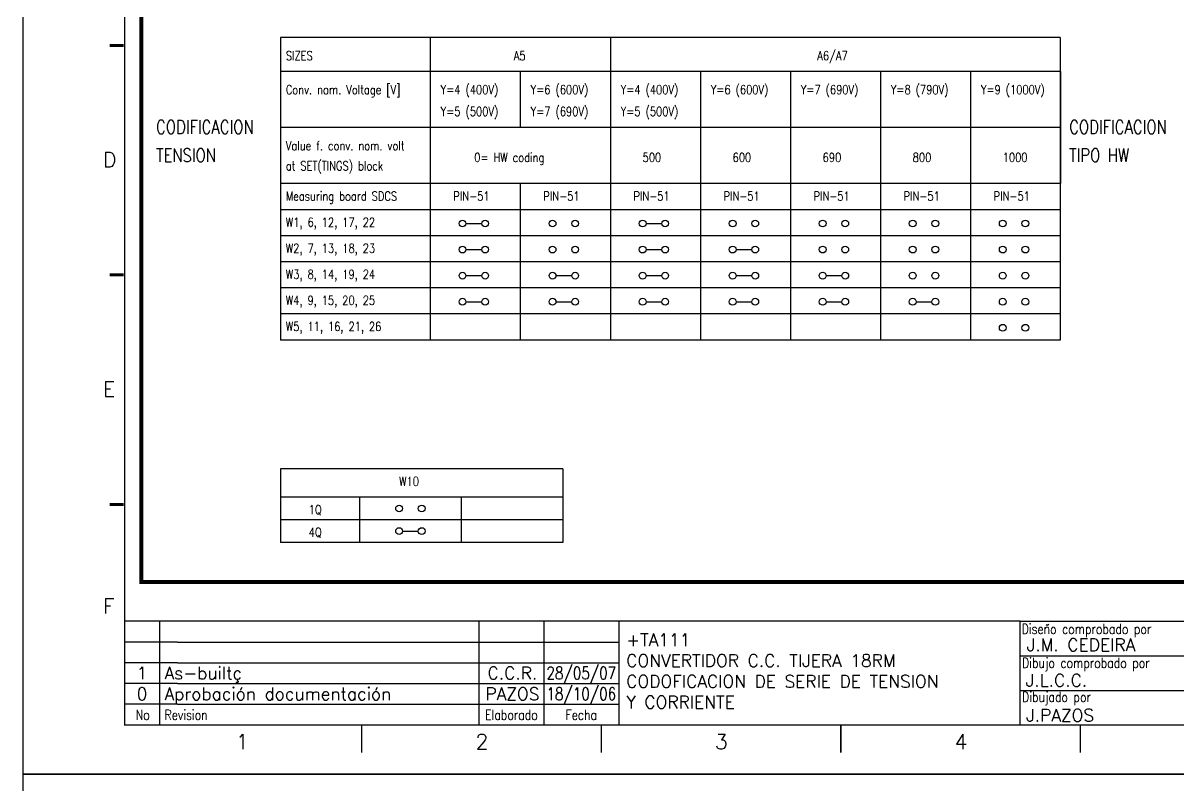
# Model space of a CAD drawing. Extents: x -4 to 416, y -4762 to 287.
# Drawn here: x -3.7 to 231.5, y -1794.4 to -1639.2 of the extents above; entities that cross this region are included whole.
import ezdxf
from ezdxf.enums import TextEntityAlignment as Align

# ---------------------------------------------------------------- set-up
doc = ezdxf.new("R2010")
doc.units = 0
doc.header["$LTSCALE"] = 10
doc.header["$MEASUREMENT"] = 0
doc.linetypes.add('DASHDOT', pattern=[1, 0.5, -0.25, 0, -0.25])
for name, color, linetype in [('1', 7, 'CONTINUOUS'), ('10', 5, 'CONTINUOUS'), ('2', 7, 'CONTINUOUS'), ('25', 3, 'CONTINUOUS'), ('35', 2, 'CONTINUOUS'), ('DIBUJO', 7, 'CONTINUOUS')]:
    doc.layers.add(name, color=color, linetype=linetype)
doc.styles.add('ABBSTYLE', font='ROMANS.SHX', dxfattribs={"width": 0.8})
doc.styles.add('LABEL', font='SIMPLEX', dxfattribs={"width": 0.8, "height": 4})
doc.styles.add('ROMANS', font='romans')

# ---------------------------------------------------------------- blocks, each defined once
blk = doc.blocks.new('newcajec')
at = {"layer": '1'}
for p, q in [((179.4, 20.85), (0.13, 20.85)), ((7, 20.85), (7, 0)), ((71, 20.85), (71, 0)), ((84, 20.85), (84, 0.09)), ((99, 20.85), (99, 0)), ((184.64, 20.18), (184.81, 20.01)), ((184.81, 20.01), (185.18, 20.25)), ((10.6, 16.64), (0, 16.64)), ((10.6, 16.64), (99, 16.64)), ((10.6, 12.48), (0, 12.48)), ((10.6, 12.48), (99, 12.48)), ((179.4, 13.87), (215.2, 13.87)), ((10.6, 8.32), (0, 8.32)), ((10.6, 8.32), (99, 8.32)), ((179.4, 6.93), (267.63, 6.93)), ((10.6, 4.16), (0, 4.16)), ((10.6, 4.16), (99, 4.16))]:
    blk.add_line(p, q, dxfattribs=at)
at = {"layer": '1', "const_width": 0.3}
blk.add_lwpolyline([(0, 0), (0, 272.5), (383, 272.5), (383, 0)], close=True, dxfattribs=at)
at = {"layer": '1'}
for points in [[(-2.99, 136.23, 0.6, 0.6, 0), (-0.18, 136.23, 0.6, 0.6, 0)], [(-2.99, 90.23, 0.6, 0.6, 0), (-0.18, 90.23, 0.6, 0.6, 0)], [(-2.99, 44.23, 0.6, 0.6, 0), (-0.18, 44.23, 0.6, 0.6, 0)], [(383, 20.8, 0.3, 0.3, 0), (179.4, 20.8, 0.3, 0.3, 0), (179.4, 0, 0.3, 0.3, 0)], [(47.5, -5.5, 0.3, 0.3, 0), (47.5, -0.09, 0.3, 0.3, 0)], [(95.5, -5.5, 0.3, 0.3, 0), (95.5, -0.09, 0.3, 0.3, 0)], [(143.5, -5.5, 0.3, 0.3, 0), (143.5, -0.09, 0.3, 0.3, 0)], [(191.5, -5.5, 0.3, 0.3, 0), (191.5, -0.09, 0.3, 0.3, 0)]]:
    blk.add_lwpolyline(points, format="xyseb", dxfattribs=at)
at = {"layer": '1', "style": 'ROMANS'}
for s, p in [('D', (-4.37, 111.84)), ('E', (-4.37, 65.84)), ('F', (-4.37, 22.34)), ('1', (22.29, -4.82)), ('2', (70.29, -4.82)), ('3', (118.29, -4.82)), ('4', (166.29, -4.82))]:
    blk.add_text(s, height=3, dxfattribs=at).set_placement(p)
at = {"layer": '1', "style": 'LABEL', "width": 0.8}
for s, p in [('Diseno comprobado por', (179.73, 18.27)), ('Dibujo comprobado por', (179.81, 11.47)), ('Dibujado por', (179.83, 4.64)), ('No', (2.23, 1.05)), ('Revision', (8, 1.05))]:
    blk.add_text(s, height=2, dxfattribs=at).set_placement(p)
for s, p in [('Elaborado', (77.5, 1.05)), ('Fecha', (91.5, 1.05))]:
    blk.add_text(s, height=2, dxfattribs=at).set_placement(p, align=Align.CENTER)
at = {"layer": '10', "style": 'ROMANS'}
for tag, p in [('REV41', (3.5, 18.74)), ('REV43', (77.7, 18.74)), ('REV31', (3.5, 14.58)), ('REV33', (77.7, 14.58)), ('REV21', (3.5, 10.42)), ('REV23', (77.7, 10.42)), ('REV11', (3.5, 6.27)), ('REV13', (77.7, 6.27))]:
    blk.add_attdef(tag, text='', height=2.5, dxfattribs=at).set_placement(p, align=Align.MIDDLE)
for tag, p, height in [('REV42', (8, 17.49), 2.5), ('DOCUMENTTYPE', (216.43, 16.8), 2.5), ('NOTA', (305.32, 15.8), 3), ('SHEETNAME1', (100.5, 15.83), 2.5), ('DESIGNCHECK', (180.74, 14.83), 2.5), ('REV32', (8, 13.33), 2.5), ('SHEETNAME2', (100.5, 11.67), 2.5), ('OBJECT', (216.43, 12.4), 2.5), ('REV22', (8, 9.17), 2.5), ('ORDER', (305.32, 7.3), 4.5), ('SHEETNAME3', (100.5, 7.51), 2.5), ('DRAWINGCHECK', (180.53, 7.71), 2.5), ('CUSTOMER', (216.43, 8.08), 2.5), ('REV12', (8, 5.01), 2.5), ('SHEETNAME4', (100.5, 3.35), 2.5), ('DOCUMENT_ID', (305.32, 0.93), 4.4), ('USER', (180.63, 0.71), 2.5), ('DEPARTMENT', (271.93, 1.05), 2.5)]:
    blk.add_attdef(tag, p, '', height=height, dxfattribs=at)
for tag, width, p, p2 in [('REV44', 1.221199, (84.53, 17.49), (98.48, 17.49)), ('REV34', 1.221199, (84.53, 13.33), (98.48, 13.33)), ('REV24', 1.221199, (84.53, 9.17), (98.48, 9.17)), ('REV14', 1.221199, (84.53, 5.01), (98.48, 5.01)), ('CREATED2', 7.039915, (282.71, 1.05), (301.14, 1.05))]:
    blk.add_attdef(tag, text='', height=2.5, dxfattribs=dict(at, width=width)).set_placement(p, p2, align=Align.FIT)
for tag, p in [('SHEET', (382, 7.43)), ('NEXTSHEET', (382, 0.5))]:
    blk.add_attdef(tag, text='', height=2.5, dxfattribs=at).set_placement(p, align=Align.RIGHT)

msp = doc.modelspace()

# ---------------------------------------------------------------- linework, layer by layer
at = {"layer": '2', "color": 2}
for p, q in [((79.25, -1642.17), (79.25, -1703.77)), ((115.92, -1642.17), (115.92, -1703.77)), ((97.58, -1649.08), (97.58, -1660.49)), ((115.92, -1649.08), (115.92, -1660.49)), ((134.26, -1649.08), (134.26, -1660.49)), ((152.59, -1649.08), (152.59, -1660.49)), ((170.93, -1649.08), (170.93, -1660.49)), ((189.26, -1649.08), (189.26, -1660.49)), ((207.6, -1649.08), (207.6, -1660.49)), ((134.26, -1660.49), (134.26, -1671.91)), ((152.59, -1660.49), (152.59, -1671.91)), ((170.93, -1660.49), (170.93, -1671.91)), ((189.26, -1660.49), (189.26, -1671.91)), ((207.6, -1660.49), (207.6, -1671.91)), ((97.58, -1671.91), (97.58, -1703.77)), ((134.26, -1671.91), (134.26, -1703.77)), ((152.59, -1671.91), (152.59, -1703.77)), ((170.93, -1671.91), (170.93, -1703.77)), ((189.26, -1671.91), (189.26, -1703.77))]:
    msp.add_line(p, q, dxfattribs=at)
at = {"layer": '2', "color": 3, "linetype": 'DASHDOT'}
msp.add_lwpolyline([(20.4, -1512.53, 0.81, 0.81, 0), (400.21, -1512.53, 0.81, 0.81, 0), (400.21, -1753.09, 0.81, 0.81, 0), (20.4, -1753.09, 0.81, 0.81, 0), (20.4, -1512.53, 0.81, 0.81, 0)], format="xyseb", dxfattribs=at)
at = {"layer": '35'}
for p, q in [((207.56, -1642.17), (48.72, -1642.17)), ((48.72, -1642.17), (48.72, -1703.77)), ((207.56, -1642.17), (207.56, -1703.77)), ((207.56, -1649.08), (48.72, -1649.08)), ((207.56, -1660.49), (48.72, -1660.49)), ((207.56, -1671.91), (48.72, -1671.91)), ((207.56, -1677.22), (48.72, -1677.22)), ((86.51, -1680.04), (89.73, -1680.04)), ((207.56, -1682.53), (48.72, -1682.53)), ((86.51, -1685.35), (89.73, -1685.35)), ((141.51, -1685.35), (144.74, -1685.35)), ((207.56, -1687.84), (48.72, -1687.84)), ((86.51, -1690.66), (89.73, -1690.66)), ((104.84, -1690.66), (108.06, -1690.66)), ((141.51, -1690.66), (144.74, -1690.66)), ((207.56, -1693.15), (48.72, -1693.15)), ((86.51, -1695.97), (89.73, -1695.97)), ((104.84, -1695.97), (108.06, -1695.97)), ((141.51, -1695.97), (144.74, -1695.97)), ((178.19, -1695.97), (181.41, -1695.97)), ((207.56, -1698.46), (48.72, -1698.46)), ((207.56, -1703.77), (48.72, -1703.77)), ((106.27, -1730.04), (48.72, -1730.04)), ((48.72, -1730.04), (48.72, -1745)), ((106.27, -1730.04), (106.27, -1745)), ((106.27, -1735.79), (48.72, -1735.79)), ((64.84, -1735.79), (64.84, -1745)), ((85.56, -1735.79), (85.56, -1745)), ((106.27, -1740.4), (48.72, -1740.4)), ((106.27, -1745), (48.72, -1745)), ((73.59, -1742.7), (76.81, -1742.7))]:
    msp.add_line(p, q, dxfattribs=at)
at = {"layer": '35', "color": 2}
for p, q in [((123.18, -1680.04), (126.4, -1680.04)), ((123.18, -1685.35), (126.4, -1685.35)), ((123.18, -1690.66), (126.4, -1690.66)), ((123.18, -1695.97), (126.4, -1695.97))]:
    msp.add_line(p, q, dxfattribs=at)
at = {"layer": '35', "color": 1}
for p, q in [((159.85, -1690.66), (163.07, -1690.66)), ((159.85, -1695.97), (163.07, -1695.97))]:
    msp.add_line(p, q, dxfattribs=at)
at = {"layer": '35'}
for centre in [(85.81, -1680.04), (90.42, -1680.04), (104.15, -1680.04), (108.76, -1680.04), (140.82, -1680.04), (145.43, -1680.04), (177.5, -1680.04), (182.1, -1680.04), (195.83, -1680.04), (200.44, -1680.04), (85.81, -1685.35), (90.42, -1685.35), (104.15, -1685.35), (108.76, -1685.35), (140.82, -1685.35), (145.43, -1685.35), (177.5, -1685.35), (182.1, -1685.35), (195.83, -1685.35), (200.44, -1685.35), (85.81, -1690.66), (90.42, -1690.66), (104.15, -1690.66), (108.76, -1690.66), (140.82, -1690.66), (145.43, -1690.66), (177.5, -1690.66), (182.1, -1690.66), (195.83, -1690.66), (200.44, -1690.66), (85.81, -1695.97), (90.42, -1695.97), (104.15, -1695.97), (108.76, -1695.97), (140.82, -1695.97), (145.43, -1695.97), (177.5, -1695.97), (182.1, -1695.97), (195.83, -1695.97), (200.44, -1695.97), (195.83, -1701.28), (200.44, -1701.28), (72.9, -1742.7), (77.5, -1742.7)]:
    msp.add_circle(centre, 0.691, dxfattribs=at)
at = {"layer": '35', "color": 2}
for centre in [(122.49, -1680.04), (127.09, -1680.04), (122.49, -1685.35), (127.09, -1685.35), (122.49, -1690.66), (127.09, -1690.66), (122.49, -1695.97), (127.09, -1695.97)]:
    msp.add_circle(centre, 0.691, dxfattribs=at)
at = {"layer": '35', "color": 1}
for centre in [(159.16, -1680.04), (163.76, -1680.04), (159.16, -1685.35), (163.76, -1685.35), (159.16, -1690.66), (163.76, -1690.66), (159.16, -1695.97), (163.76, -1695.97), (72.9, -1738.1), (77.5, -1738.1)]:
    msp.add_circle(centre, 0.691, dxfattribs=at)
at = {"layer": 'DIBUJO'}
for points in [[(-3.68, -1495.24), (416.32, -1495.24), (416.32, -1792.24), (-3.68, -1792.24), (-3.68, -1495.24)], [(-3.68, -1792.24), (416.32, -1792.24), (416.32, -2089.24), (-3.68, -2089.24), (-3.68, -1792.24)]]:
    msp.add_lwpolyline(points, dxfattribs=at)

# ---------------------------------------------------------------- block references
at = {"layer": '2', "color": 7}
ref = msp.add_blockref('newcajec', (17, -1782.22), dxfattribs=dict(at, xscale=1.016442892079943, yscale=1.016442892079943, zscale=1.016442892079943))
ref.add_attrib('REV24', '28/05/07', dxfattribs={"layer": '10', "height": 2.541, "style": 'ROMANS', "width": 0.728168}).set_placement((102.91, -1772.89), (117.1, -1772.89), align=Align.FIT)
ref.add_attrib('SHEETNAME3', 'CODOFICACION DE SERIE DE TENSION', (119.15, -1774.59), dxfattribs={"layer": '10', "height": 2.5411, "style": 'ROMANS'})
ref.add_attrib('SHEETNAME2', 'CONVERTIDOR C.C. TIJERA 18RM', (119.15, -1770.36), dxfattribs={"layer": '10', "height": 2.5411, "style": 'ROMANS'})
ref.add_attrib('SHEETNAME1', '+TA111', (119.15, -1766.13), dxfattribs={"layer": '10', "height": 2.541, "style": 'ROMANS'})
ref.add_attrib('USER', 'J.PAZOS', (200.6, -1781.5), dxfattribs={"layer": '10', "height": 2.541, "style": 'ROMANS'})
ref.add_attrib('DRAWINGCHECK', 'J.L.C.C.', (200.5, -1774.38), dxfattribs={"layer": '10', "height": 2.541, "style": 'ROMANS'})
ref.add_attrib('DESIGNCHECK', 'J.M. CEDEIRA', (200.71, -1767.14), dxfattribs={"layer": '10', "height": 2.5411, "style": 'ROMANS'})
ref.add_attrib('REV22', 'As-builtç', (25.13, -1772.89), dxfattribs={"layer": '10', "height": 2.541, "style": 'ROMANS'})
ref.add_attrib('REV12', 'Aprobación documentación', (25.13, -1777.12), dxfattribs={"layer": '10', "height": 2.5411, "style": 'ROMANS'})
ref.add_attrib('REV21', '1', dxfattribs={"layer": '10', "height": 2.54, "style": 'ROMANS'}).set_placement((20.56, -1771.62), align=Align.MIDDLE)
ref.add_attrib('REV11', '0', dxfattribs={"layer": '10', "height": 2.54, "style": 'ROMANS'}).set_placement((20.56, -1775.85), align=Align.MIDDLE)
ref.add_attrib('SHEETNAME4', 'Y CORRIENTE', (119.15, -1778.82), dxfattribs={"layer": '10', "height": 2.5411, "style": 'ROMANS'})
ref.add_attrib('REV14', '18/10/06', dxfattribs={"layer": '10', "height": 2.541, "style": 'ROMANS', "width": 0.728168}).set_placement((102.91, -1777.12), (117.1, -1777.12), align=Align.FIT)
ref.add_attrib('REV23', 'C.C.R.', dxfattribs={"layer": '10', "height": 2.541, "style": 'ROMANS'}).set_placement((95.98, -1771.62), align=Align.MIDDLE)
ref.add_attrib('REV13', 'PAZOS', dxfattribs={"layer": '10', "height": 2.541, "style": 'ROMANS'}).set_placement((95.98, -1775.85), align=Align.MIDDLE)

# ---------------------------------------------------------------- texts
at = {"layer": '25', "style": 'ABBSTYLE', "width": 0.8}
for s, height, p in [('SIZES', 1.842, (49.83, -1646.78)), ('A5', 1.842, (96.26, -1646.78)), ('A6/A7', 1.842, (158.07, -1646.78)), ('Conv. nom. Voltage [V]', 1.8416, (49.83, -1653.68)), ('Y=4 (400V)', 1.842, (81.36, -1653.68)), ('Y=6 (600V)', 1.842, (99.69, -1653.68)), ('Y=6 (600V)', 1.842, (136.37, -1653.68)), ('Y=8 (790V)', 1.842, (173.04, -1653.68)), ('Y=9 (1000V)', 1.8416, (191.38, -1653.68)), ('Y=5 (500V)', 1.842, (81.36, -1658.14)), ('Y=7 (690V)', 1.842, (99.69, -1658.14)), ('CODIFICACION', 2.7624, (23.4, -1661.74)), ('CODIFICACION', 2.7624, (209.36, -1661.74)), ('TENSION', 2.762, (23.4, -1667.5)), ('Value f. conv. nom. volt', 1.8416, (49.83, -1665.1)), ('TIPO HW', 2.762, (209.36, -1667.5)), ('at SET(TINGS) block', 1.8416, (49.83, -1669.21)), ('0= HW coding', 1.8416, (88.21, -1667.5)), ('600', 1.842, (140.82, -1667.5)), ('800', 1.842, (177.5, -1667.5)), ('1000', 1.842, (195.83, -1667.5)), ('Measuring board SDCS', 1.8416, (49.83, -1675.38)), ('PIN-51', 1.842, (83.95, -1675.38)), ('PIN-51', 1.842, (102.28, -1675.38)), ('PIN-51', 1.842, (138.96, -1675.38)), ('PIN-51', 1.842, (175.63, -1675.38)), ('PIN-51', 1.842, (193.97, -1675.38)), ('W1, 6, 12, 17, 22', 1.8416, (49.83, -1680.69)), ('W2, 7, 13, 18, 23', 1.8416, (49.83, -1686)), ('W3, 8, 14, 19, 24', 1.8416, (49.83, -1691.31)), ('W4, 9, 15, 20, 25', 1.8416, (49.83, -1696.62)), ('W5, 11, 16, 21, 26', 1.8416, (49.83, -1701.93)), ('W10', 1.842, (72.9, -1733.49)), ('4Q', 1.842, (54.48, -1743.85))]:
    msp.add_text(s, height=height, dxfattribs=at).set_placement(p)
at = {"layer": '25', "color": 3, "style": 'ABBSTYLE', "width": 0.8}
for s, p in [('Y=4 (400V)', (118.03, -1653.68)), ('Y=5 (500V)', (118.03, -1658.14)), ('500', (122.49, -1667.5)), ('PIN-51', (120.62, -1675.38))]:
    msp.add_text(s, height=1.842, dxfattribs=at).set_placement(p)
at = {"layer": '25', "color": 1, "style": 'ABBSTYLE', "width": 0.8}
for s, p in [('Y=7 (690V)', (154.7, -1653.68)), ('690', (159.16, -1667.5)), ('PIN-51', (157.29, -1675.38)), ('1Q', (54.48, -1739.25))]:
    msp.add_text(s, height=1.842, dxfattribs=at).set_placement(p)

doc.saveas('drawing.dxf')
